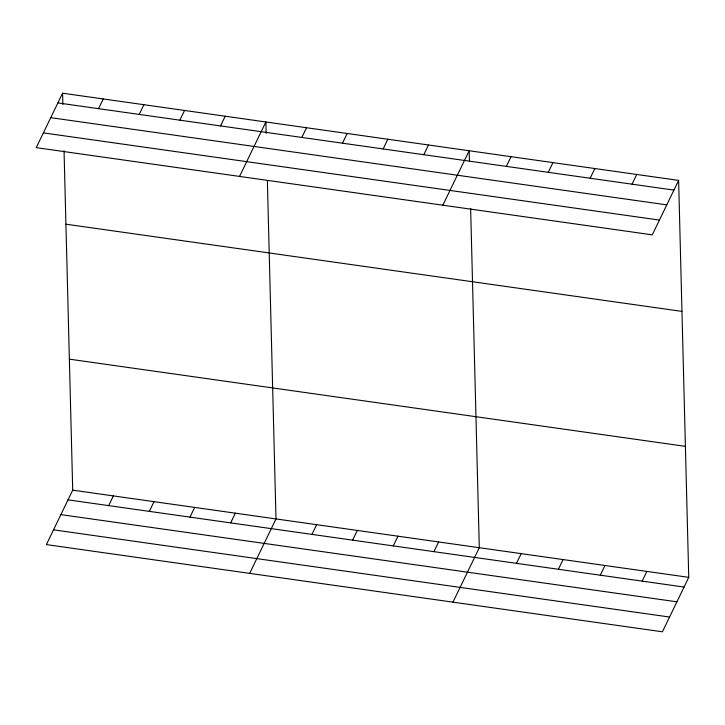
<?xml version="1.0" encoding="UTF-8"?>
<svg xmlns="http://www.w3.org/2000/svg" width="725" height="725" viewBox="0 0 725 725"><rect width="100%" height="100%" fill="white"/><g stroke="black" fill="none" stroke-linecap="round" stroke-linejoin="round"><path stroke-width="1.09" d="M62.577 93.199L36.25 147.646L652.292 234.846L678.618 180.398L62.577 93.199L62.867 104.491M98.546 108.659L103.231 98.953M139.2 114.414L143.894 104.708M179.863 120.169L184.549 110.463M220.518 125.923L225.212 116.218M64.045 150.791L72.708 490.154L46.382 544.602L662.423 631.801L688.75 577.354L678.618 180.398M239.549 176.429L265.867 121.972L266.157 133.264M108.668 505.615L113.363 495.909M301.836 137.433L306.53 127.727M149.332 511.37L154.026 501.664M342.499 143.188L347.184 133.482M189.986 517.124L194.681 507.418M383.153 148.942L387.848 139.236M230.65 522.879L235.344 513.173M423.817 154.697L428.502 144.991M249.672 573.384L275.998 518.928L267.371 180.697M442.839 205.202L469.166 150.746L469.428 160.914M311.968 534.388L316.662 524.683M506.367 166.387L511.052 156.672M352.622 540.143L357.316 530.437M548.254 172.314L552.948 162.608M393.285 545.898L397.98 536.192M590.141 178.241L594.835 168.535M433.94 551.653L438.634 541.947M632.037 184.168L636.731 174.462M452.971 602.158L479.298 547.701L470.634 208.338M516.49 563.334L521.184 553.628M558.386 569.27L563.08 559.564M600.273 575.197L604.967 565.491M642.169 581.124L646.863 571.418M57.882 102.905L673.924 190.104M50.741 117.668L666.792 204.867M43.391 132.883L659.433 220.083M65.921 224.188L681.962 311.388M69.364 359.156L685.406 446.355M72.708 490.154L688.75 577.354M68.014 499.86L684.056 587.06M60.873 514.623L676.914 601.822M53.514 529.839L669.565 617.038"/></g></svg>
